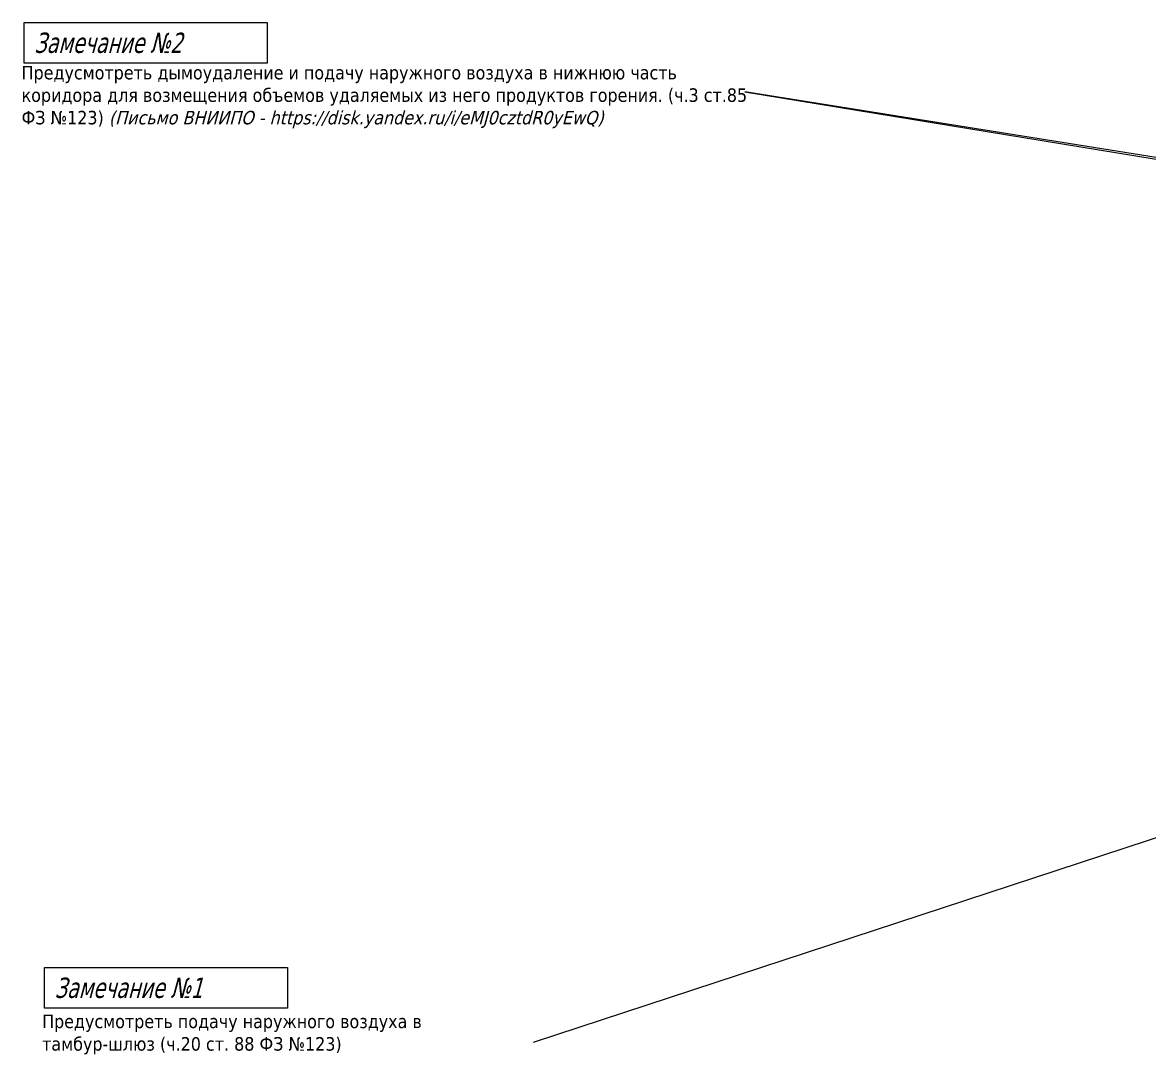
# Model space of a CAD drawing. Header units: millimetres. Extents: x -584918 to 2941280, y 3000189 to 4229862.
# Drawn here: x -516291 to -466260, y 3465170 to 3511028 of the extents above; entities that cross this region are included whole.
import ezdxf

# ---------------------------------------------------------------- set-up
doc = ezdxf.new("R2010")
doc.units = ezdxf.units.MM
doc.layers.add('экспертиза ДУ', color=1, linetype='Continuous', lineweight=0)
doc.styles.add('ЭКСПЕРТИЗА', font='tahoma.ttf')

msp = doc.modelspace()

# ---------------------------------------------------------------- linework, layer by layer
at = {"layer": 'экспертиза ДУ', "lineweight": 0}
for points in [[(-516219.965, 3511027.882), (-505419.965, 3511027.882), (-505419.965, 3509227.882), (-516219.965, 3509227.882), (-516219.965, 3511027.882)], [(-515315.399, 3469034.332), (-504515.399, 3469034.332), (-504515.399, 3467234.332), (-515315.399, 3467234.332), (-515315.399, 3469034.332)]]:
    msp.add_lwpolyline(points, dxfattribs=at)
at = {"layer": 'экспертиза ДУ'}
for points in [[(-484200.006, 3507942.029), (-417233.435, 3496986.059)], [(-416197.341, 3497096.807), (-484200.006, 3507942.029)], [(-493580.006, 3465722.029), (-410659.543, 3492960.041)]]:
    msp.add_lwpolyline(points, dxfattribs=at)

# ---------------------------------------------------------------- texts
at = {"layer": 'экспертиза ДУ', "lineweight": 0, "style": 'ЭКСПЕРТИЗА', "oblique": 14.9999778, "width": 0.8}
for s, p in [('Замечание №2', (-515769.965, 3509677.882)), ('Замечание №1', (-514865.399, 3467684.332))]:
    msp.add_text(s, height=900, dxfattribs=at).set_placement(p)
at = {"layer": 'экспертиза ДУ', "color": 6, "ltscale": 100, "char_height": 600, "attachment_point": 1, "style": 'ЭКСПЕРТИЗА'}
for s, insert, width in [('{\\C256;Предусмотреть дымоудаление и подачу наружного воздуха в нижнюю часть \\A1;коридора\\A0; для возмещения объемов удаляемых из него продуктов горения. (ч.3 ст.85 ФЗ №123) \\fTahoma|b0|i1|c204|p34;(Письмо ВНИИПО - https://disk.yandex.ru/i/eMJ0cztdR0yEwQ)}', (-516332.699, 3509102.445), 32500), ('{\\C256;Предусмотреть подачу наружного воздуха в тамбур-шлюз (ч.20 ст. 88 ФЗ №123)}', (-515421.316, 3466941.096), 20681.09928)]:
    msp.add_mtext(s, dxfattribs=dict(at, insert=insert, width=width))

doc.saveas('drawing.dxf')
